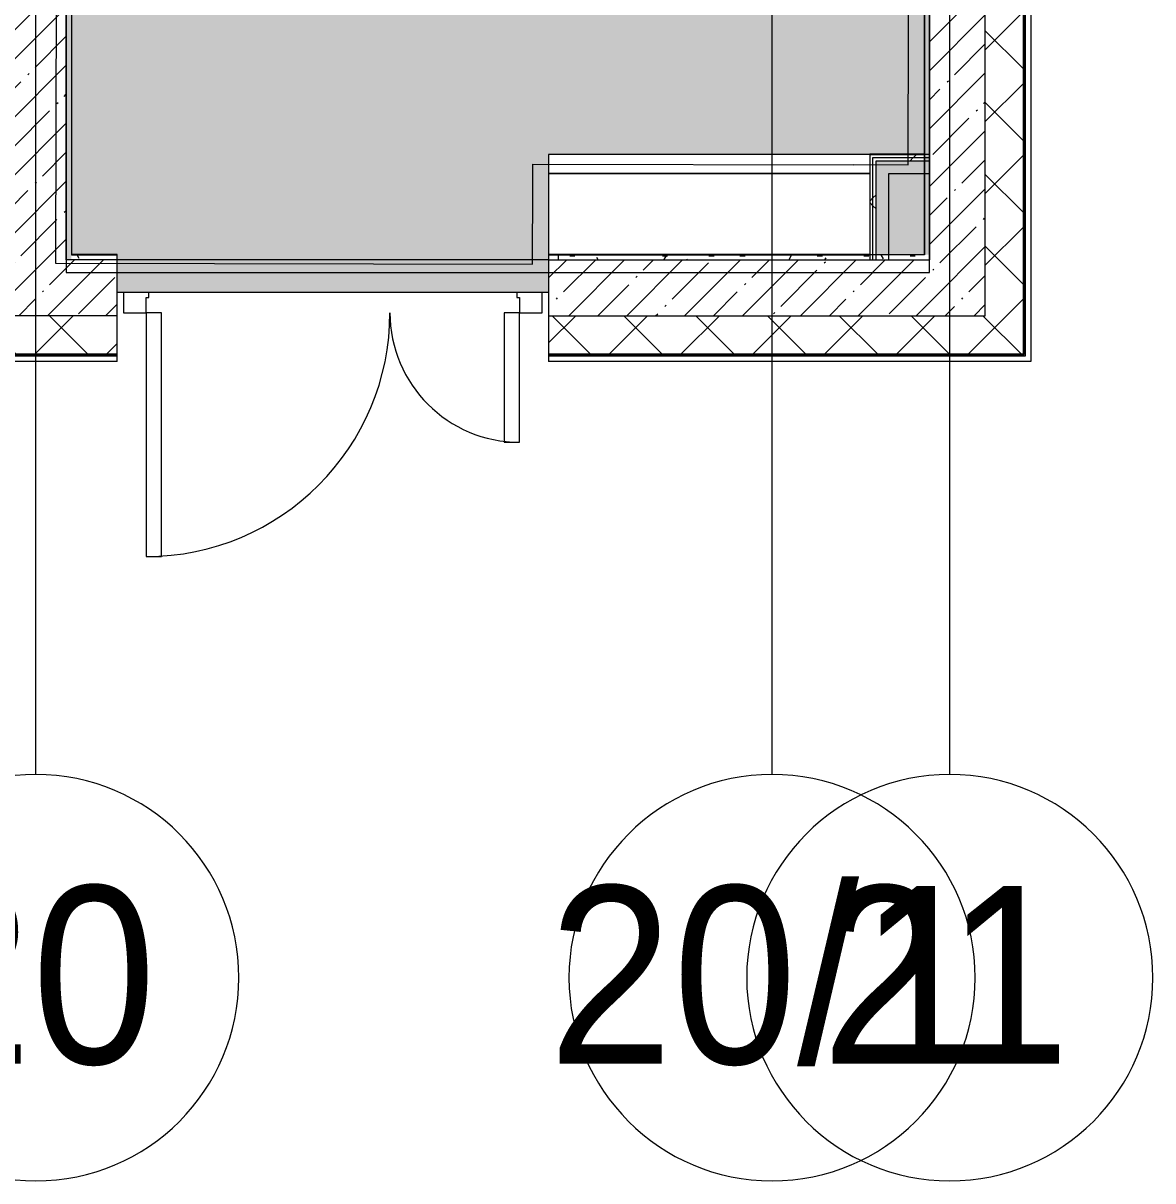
# Model space of a CAD drawing. Header units: millimetres. Extents: x -1113 to 415037, y -3642 to 28069.
# Drawn here: x 71975 to 76425, y -3642 to 916 of the extents above; entities that cross this region are included whole.
import ezdxf

# ---------------------------------------------------------------- set-up
doc = ezdxf.new("R2010")
doc.units = ezdxf.units.MM
for name, color, linetype, lineweight in [('0) Стена 3.93м', 3, 'Continuous', 60), ('A-AREA-BNDY', 7, 'Continuous', 5), ('A-FLOR', 7, 'Continuous', 9), ('A-WALL', 7, 'Continuous', 5), ('I-WALL', 7, 'Continuous', 5), ('S-STRS-MBND', 7, 'Continuous', 9), ('Оси', 7, 'Continuous', 9), ('Оси-1', 7, 'Continuous', 20)]:
    doc.layers.add(name, color=color, linetype=linetype, lineweight=lineweight)
for name, color, linetype, lineweight, true_color in [('A-DOOR-1', 7, 'Continuous', 5, 0xc0c0c0), ('A-DOOR-FRAM-1', 7, 'Continuous', 5, 0xc0c0c0), ('A-WALL-1', 9, 'Continuous', 5, 0x808080), ('A-WALL-FNSH-1', 9, 'Continuous', 5, 0x808080)]:
    doc.layers.add(name, color=color, linetype=linetype, lineweight=lineweight, true_color=true_color)
doc.layers.add('A-FLOR-1', color=7, linetype='Continuous', lineweight=9, true_color=0xeef6ff, transparency=0.5)
doc.styles.add('Arial', font='arial.ttf', dxfattribs={"width": 0.9, "height": 700})
pattern_1 = [(45, (0, 0), (-114.04925, 114.04925), []), (45, (114.05, 0), (-114.04925, 114.04925), [201.612, -40.322, 6.706, -33.617])]
pattern_2 = [(45, (0, 0), (-141.42136, 141.42136), []), (135, (0, 0), (-141.42136, -141.42136), [])]
pattern_3 = [(0, (0, 0), (243.84, 60.96), [20.117, -162.763, 20.117, -162.763, -975.36]), (0, (0, 0), (243.84, 60.96), [-365.76, 20.117, -345.643, 20.117, -162.763, -426.72]), (0, (0, 0), (243.84, 60.96), [-914.4, 20.117, -101.803, 20.117, -284.683]), (120, (91.44, 30.48), (-174.71291, 180.691634), [20.117, -162.763, 20.117, -162.763, -975.36]), (120, (91.44, 30.48), (-174.71291, 180.691634), [-365.76, 20.117, -345.643, 20.117, -162.763, -426.72]), (120, (91.44, 30.48), (-174.71291, 180.691634), [-914.4, 20.117, -101.803, 20.117, -284.683]), (240, (121.92, 152.4), (-69.12709, -241.651634), [20.117, -162.763, 20.117, -162.763, -975.36]), (240, (121.92, 152.4), (-69.12709, -241.651634), [-365.76, 20.117, -345.643, 20.117, -162.763, -426.72]), (240, (121.92, 152.4), (-69.12709, -241.651634), [-914.4, 20.117, -101.803, 20.117, -284.683])]
pattern_4 = [(45, (0, 0), (-212.132, 212.132), []), (135, (0, 0), (-212.132, -212.132), [])]

# ---------------------------------------------------------------- blocks, each defined once
blk = doc.blocks.new('110_Дверь_СКБ_2Ст_Наружная - ДН-1_л__ Двухстворчатая 1350 х3200 _ЛК_ в свету с верхним остеклением 2-V175-Объем проектирования 1 этажа')
at = {"layer": 'A-DOOR-1'}
for p, q in [((754.5, 869), (694.5, 869)), ((694.5, 869), (694.5, -91)), ((754.5, -91), (754.5, 869)), ((-715.5, 419), (-715.5, -91)), ((-655.5, 419), (-715.5, 419)), ((-655.5, -91), (-655.5, 419)), ((-715.5, -91), (-655.5, -91)), ((694.5, -91), (754.5, -91))]:
    blk.add_line(p, q, dxfattribs=at)
for centre, radius, start, end in [((754.5, -91), 960, 90, 180), ((-715.5, -91), 510, 0, 90)]:
    blk.add_arc(centre, radius, start, end, dxfattribs=at)
at = {"layer": 'A-DOOR-FRAM-1'}
for p, q in [((-715.5, -91), (-805.5, -91)), ((-805.5, -91), (-805.5, -171)), ((-715.5, -151), (-715.5, -91)), ((754.5, -91), (754.5, -151)), ((844.5, -91), (754.5, -91)), ((844.5, -171), (844.5, -91)), ((-805.5, -171), (-705.5, -171)), ((-705.5, -151), (-715.5, -151)), ((-705.5, -171), (-705.5, -151)), ((754.5, -151), (744.5, -151)), ((744.5, -151), (744.5, -171)), ((744.5, -171), (844.5, -171))]:
    blk.add_line(p, q, dxfattribs=at)
blk = doc.blocks.new('Зашивка приборов отопления5 - Зашивка приборов отопления-33272456-Объем проектирования 1 этажа')
at = {"layer": 'A-WALL'}
for p, q in [((75245, 535), (73980, 535)), ((73980, 535), (73980, 460)), ((75245, 460), (73980, 460)), ((73980, 460), (73980, 120)), ((73980, 460), (75245, 460))]:
    blk.add_line(p, q, dxfattribs=at)
blk = doc.blocks.new('Ось сетки - D8-29747960-Объем проектирования 1 этажа')
at = {"layer": 'Оси-1'}
for start, end in [(360, 180), (180, 360)]:
    blk.add_arc((0, 0), 4, start, end, dxfattribs=at)
blk = doc.blocks.new('1floor')
at = {"layer": 'A-FLOR-1'}
h = blk.add_hatch(color=256, dxfattribs=at)
h.paths.add_polyline_path([(73930, 120), (73980, 120), (73980, 535), (75460, 535), (75459.5, 4321.5), (74931.6, 4075.4), (74837.1, 3686.5), (74572.9, 4252.9), (74478.4, 3864.1), (73930, 3608.3), (73930, 5770), (72100, 5770), (72101, 140), (72280, 140), (72280, 120)])
h.paths.add_polyline_path([(75360, 140), (75460, 140), (75460, 460), (75320, 460), (75320, 140)])
blk.add_hatch(color=256, dxfattribs=at).paths.add_polyline_path([(73955, -8), (73980, -7.3), (73980, 120), (72280, 120), (72280, -8), (73947.5, -8)])
at = {"layer": 'A-WALL'}
h = blk.add_hatch(dxfattribs=at)
h.set_pattern_fill('FP_24', color=256, style=0, pattern_type=2)
h.set_pattern_definition(pattern_2)
h.paths.add_polyline_path([(75700, -250), (75850, -250), (75850, 3550), (75700, 3550), (75700, -100)])
h = blk.add_hatch(dxfattribs=at)
h.set_pattern_fill('FP_24', color=256, style=0, pattern_type=2)
h.set_pattern_definition(pattern_2)
h.paths.add_polyline_path([(75692.1, -250), (75700, -250), (75700, -100), (73980, -100), (73980, -250), (75480, -250)])
h.paths.add_polyline_path([(70660, -250), (70660, -100), (67060, -100), (67060, -250), (69821.4, -250)])
h.paths.add_polyline_path([(72236.1, -250), (72280, -250), (72280, -100), (71560, -101.8), (71560, -250), (72080, -250)])
h.paths.add_polyline_path([(65160, -250), (66160, -250), (66160, -100), (65160, -100), (65160, -118)])
h.paths.add_polyline_path([(63710, -250), (64260, -250), (64260, -100), (63710, -100), (63710, -121.3)])
h.paths.add_polyline_path([(60910, -250), (61610, -250), (61610, -100), (60910, -100), (60910, -128.3)])
h.paths.add_polyline_path([(60010, -250), (60010, -100), (59260, -100), (59260, -250)])
h.paths.add_polyline_path([(57160, -250), (57160, -100), (56410, -100), (56410, -250)])
h.paths.add_polyline_path([(53310, -250), (53310, -100), (51871.5, -100), (51871.5, -250)])
h.paths.add_polyline_path([(49771.5, -250), (49771.5, -100), (49060, -100), (49060, -250), (49190.7, -250)])
h.paths.add_polyline_path([(48160, -250), (48160, -100), (47410, -100), (47410, -250)])
h.paths.add_polyline_path([(44310, -250), (44310, -100), (42737.5, -100), (42737.5, -250)])
h.paths.add_polyline_path([(38875.4, -250), (39040, -250), (39040, -100), (37990, -100), (37990, -250)])
h.paths.add_polyline_path([(40637.5, -250), (40637.5, -100), (39940, -100), (39940, -250)])
h.paths.add_polyline_path([(36812.3, -250), (37090, -250), (37090, -100), (35970, -100), (35970, -250)])
h.paths.add_polyline_path([(33870, -250), (33870, -100), (33010, -100), (33010, -250)])
h.paths.add_polyline_path([(30210, -250), (30210, -100), (29209.7, -100), (29209.7, -250)])
h.paths.add_polyline_path([(28309.7, -250), (28309.7, -100), (27310, -100), (27310, -250)])
h.paths.add_polyline_path([(26410, -250), (26410, -100), (25435, -100), (25435, -250)])
h.paths.add_polyline_path([(22635, -250), (22635, -100), (21610, -100), (21610, -250)])
h.paths.add_polyline_path([(19360, -250), (20710, -250), (20710, -100), (19360, -100), (19360, -231.6)])
h.paths.add_polyline_path([(17260, -250), (17260, -100), (16510, -100), (16510, -250)])
h.paths.add_polyline_path([(14860, -250), (15610, -250), (15610, -100), (14860, -100), (14860, -242.8)])
h.paths.add_polyline_path([(12055.6, -250), (12760, -248), (12760, -100), (12010, -100), (12010, -250)])
h.paths.add_polyline_path([(7929.4, -250), (8259.7, -250), (8259.7, -100), (6830, -100), (6830, -250), (7660, -250)])
h.paths.add_polyline_path([(9159.7, -250), (9910, -250), (9910, -100), (9159.7, -100), (9159.7, -118)])
h.paths.add_polyline_path([(110, -250), (3730, -250), (3730, -100), (-260, -100), (-260, -250), (-110, -250)])
at = {"layer": 'I-WALL'}
h = blk.add_hatch(dxfattribs=at)
h.set_pattern_fill('FP_1', color=256, style=0, pattern_type=2)
h.set_pattern_definition(pattern_1)
h.paths.add_polyline_path([(71860, -100), (72080, -100), (72080, 7900), (71860, 7900), (71860, -63.2)])
h = blk.add_hatch(dxfattribs=at)
h.set_pattern_fill('FP_191', color=256, style=0, pattern_type=2)
h.set_pattern_definition(pattern_3)
h.paths.add_polyline_path([(72080, 120), (72100, 120), (72100, 7659), (72080, 7660), (72080, 1620)])
h = blk.add_hatch(dxfattribs=at)
h.set_pattern_fill('FP_191', color=256, style=0, pattern_type=2)
h.set_pattern_definition(pattern_3)
h.paths.add_polyline_path([(75480, 140), (75480, 7680), (75460, 7659), (75460, 140), (75474.2, 140)])
h.paths.add_polyline_path([(75460, 7660), (75480, 7680), (75460, 7680)])
h = blk.add_hatch(dxfattribs=at)
h.set_pattern_fill('FP_1', color=256, style=0, pattern_type=2)
h.set_pattern_definition(pattern_1)
h.paths.add_polyline_path([(75700, -100), (75700, 3550), (75480, 3550), (75480, -100)])
h = blk.add_hatch(dxfattribs=at)
h.set_pattern_fill('FP_192', color=256, style=0, pattern_type=2)
h.set_pattern_definition(pattern_4)
h.paths.add_polyline_path([(75245, 522.5), (75460, 522.7), (75459.5, 535), (75245, 535), (75245, 522.7)])
h = blk.add_hatch(dxfattribs=at)
h.set_pattern_fill('FP_192', color=256, style=0, pattern_type=2)
h.set_pattern_definition(pattern_4)
h.paths.add_polyline_path([(75245.6, 140), (75257.5, 140), (75257.5, 522.5), (75245, 522.5), (75245, 141)])
h = blk.add_hatch(dxfattribs=at)
h.set_pattern_fill('FP_192', color=256, style=0, pattern_type=2)
h.set_pattern_definition(pattern_4)
h.paths.add_polyline_path([(75270, 510), (75460, 510), (75460, 522.5), (75257.5, 522.5), (75257.5, 510)])
h = blk.add_hatch(dxfattribs=at)
h.set_pattern_fill('FP_192', color=256, style=0, pattern_type=2)
h.set_pattern_definition(pattern_4)
h.paths.add_polyline_path([(75257.5, 140), (75270, 140), (75270, 510), (75257.5, 509.3), (75257.5, 257.7)])
for points in [[(75460, 460), (75460, 510), (75270, 510), (75270, 460), (75381.2, 460)], [(75320, 140), (75320, 460), (75270, 460), (75270, 140)]]:
    blk.add_hatch(color=256, dxfattribs=at).paths.add_polyline_path(points)
h = blk.add_hatch(dxfattribs=at)
h.set_pattern_fill('FP_191', color=256, style=0, pattern_type=2)
h.set_pattern_definition(pattern_3)
h.paths.add_polyline_path([(75245, 120), (75480, 120), (75480, 140), (74017.5, 140), (74017.5, 120), (74979, 120)])
h.paths.add_polyline_path([(72280, 120), (72280, 140), (72101, 140), (72100, 120)])
h = blk.add_hatch(dxfattribs=at)
h.set_pattern_fill('FP_1', color=256, style=0, pattern_type=2)
h.set_pattern_definition(pattern_1)
h.paths.add_polyline_path([(73980, -100), (75480, -100), (75480, 120), (73980, 120), (73980, -7.3)])
h.paths.add_polyline_path([(72080, -100), (72280, -100), (72280, 120), (72080, 120), (72080, -8)])
at = {"layer": 'A-FLOR'}
for p, q in [((73980, 120), (72280, 120)), ((72280, -7.3), (72280, 120)), ((73980, -8), (72280, -8))]:
    blk.add_line(p, q, dxfattribs=at)
at = {"layer": 'A-WALL'}
for p, q in [((72100, 7660), (72100, 140)), ((75700, -100), (75700, 3550)), ((75850, -250), (75850, 3550)), ((75853, -253), (75853, 3550)), ((75880, 3300), (75880, -280)), ((75257.5, 522.5), (75480, 522.5)), ((75257.5, 120), (75257.5, 522.5)), ((75270, 510), (75480, 510)), ((75270, 120), (75270, 510)), ((73980, -100), (75700, -100)), ((71560, -250), (72280, -250)), ((71560, -253), (72280, -253)), ((72280, -280), (72280, -258)), ((73980, -250), (75850, -250)), ((73980, -253), (75853, -253)), ((73980, -258), (73980, -280)), ((72280, -280), (-290, -280)), ((75880, -280), (73980, -280))]:
    blk.add_line(p, q, dxfattribs=at)
at = {"layer": 'A-WALL-1'}
for p, q in [((72080, 120), (72080, 7680)), ((75460, 7660), (75460, 140)), ((75480, 3550), (75480, 120)), ((75245, 535), (75245, 120)), ((75480, 535), (75460, 535)), ((75320, 460), (75480, 460)), ((75320, 120), (75320, 460)), ((72101, 140), (72100, 140)), ((72280, -250), (72280, 140)), ((74017.5, 140), (74017.5, 120)), ((75460, 140), (75245, 140)), ((72280, 120), (72080, 120)), ((73980, 120), (73980, -250)), ((73980, 120), (75480, 120)), ((72280, -100), (71560, -100)), ((75480, -100), (75700, -100))]:
    blk.add_line(p, q, dxfattribs=at)
at = {"layer": 'A-WALL-FNSH-1'}
for p, q in [((72101, 7659), (72101, 140)), ((75858, -258), (75858, 3300)), ((75459, 2989.6), (75459, 140.5)), ((75460, 536), (75245, 536)), ((75245, 536), (75245, 535)), ((75245, 535), (75460, 535)), ((72280, 141), (72101, 141)), ((72101, 140), (72280, 140)), ((72280, 140), (72280, 141)), ((75245, 141), (73980, 141)), ((73980, 141), (73980, 140)), ((73980, 140), (75245, 140)), ((75459, 140.5), (75460, 140.5)), ((71560, -258), (72280, -258)), ((72280, -258), (72280, -250)), ((73980, -250), (73980, -258)), ((73980, -258), (75858, -258))]:
    blk.add_line(p, q, dxfattribs=at)
at = {"layer": 'S-STRS-MBND'}
for p, q in [((72080, 1569.7), (72080, 69.7)), ((75480, 69.7), (75480, 1569.7)), ((72080, 69.7), (75480, 69.7))]:
    blk.add_line(p, q, dxfattribs=at)
at = {"layer": 'Оси'}
for p, q in [((71960, -1906.3), (71960, 3093.7)), ((74860, -1906.3), (74860, 3093.7)), ((75560, -1906.3), (75560, 3093.7))]:
    blk.add_line(p, q, dxfattribs=at)
at = {"layer": 'A-DOOR-1', "rotation": 180}
blk.add_blockref('110_Дверь_СКБ_2Ст_Наружная - ДН-1_л__ Двухстворчатая 1350 х3200 _ЛК_ в свету с верхним остеклением 2-V175-Объем проектирования 1 этажа', (73149.5, -179), dxfattribs=at)
at = {"layer": 'A-WALL'}
blk.add_blockref('Зашивка приборов отопления5 - Зашивка приборов отопления-33272456-Объем проектирования 1 этажа', (0, 0), dxfattribs=at)
at = {"layer": 'Оси-1', "xscale": 199.9999999999999, "yscale": 199.9999999999999, "zscale": 199.9999999999999}
for p in [(71960, -2706.3), (74860, -2706.3), (75560, -2706.3)]:
    blk.add_blockref('Ось сетки - D8-29747960-Объем проектирования 1 этажа', p, dxfattribs=at)
at = {"layer": 'Оси', "char_height": 700, "attachment_point": 1, "style": 'Arial'}
for s, insert, width in [('20/1', (73979.5, -2345), 2121.265), ('20', (71454.8, -2345), 1212.151), ('21', (75054.8, -2345), 1212.151)]:
    blk.add_mtext(s, dxfattribs=dict(at, insert=insert, width=width))

msp = doc.modelspace()

# ---------------------------------------------------------------- linework, layer by layer
at = {"layer": 'A-AREA-BNDY', "flags": 128}
msp.add_lwpolyline([(73748.8, 7485.4), (73748.8, 7506.4), (72298.8, 7509.8), (72298.8, 7488.8), (72120.2, 7489.2), (72102.5, -28.8), (73981.1, -33.2), (73981.9, 285.8), (73982, 360.8), (75247, 357.8), (75247, 358.8), (75461, 358.3), (75471.5, 4811.9), (75472.5, 4811.9), (75472.7, 4917.7), (75471.7, 4917.7), (75477.7, 7481.3)], close=True, dxfattribs=at)

# ---------------------------------------------------------------- block references
at = {"layer": '0) Стена 3.93м'}
msp.add_blockref('1floor', (64.7, -136.1), dxfattribs=at)

doc.saveas('drawing.dxf')
